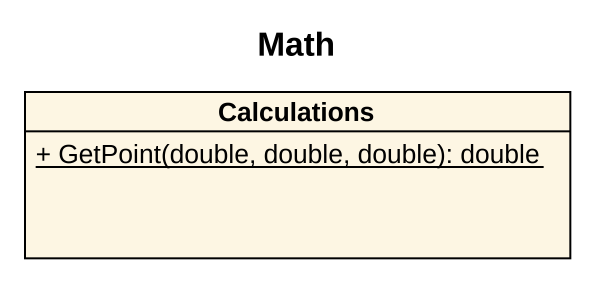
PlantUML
@startuml
title Math
hide circle
hide empty members
skinparam classAttributeIconSize 0
class Calculations {
  {static} + GetPoint(double, double, double): double
}
@enduml
